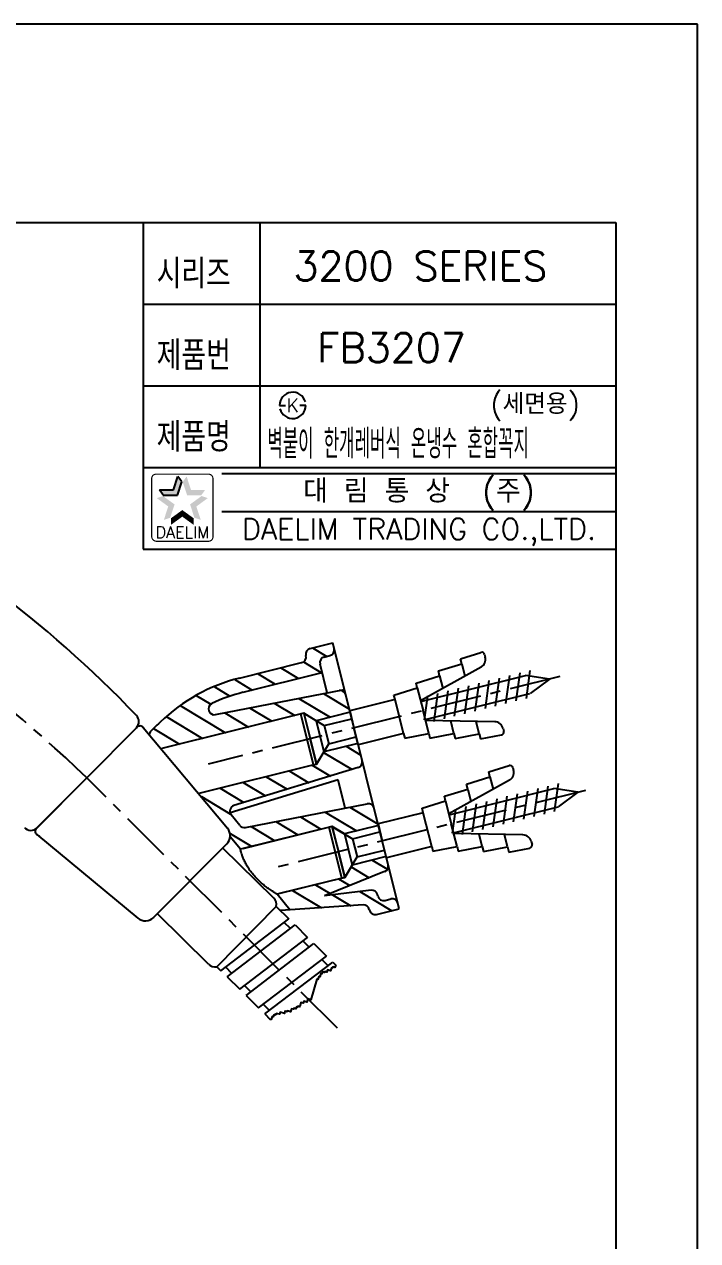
# Model space of a CAD drawing. Extents: x 2371 to 2965, y -1245 to -825.
# Drawn here: x 2849.7 to 2965, y -1033.5 to -825 of the extents above; entities that cross this region are included whole.
import ezdxf
from ezdxf.enums import TextEntityAlignment as Align

# ---------------------------------------------------------------- set-up
doc = ezdxf.new("R2010")
doc.units = 0
doc.header["$LTSCALE"] = 7
doc.header["$MEASUREMENT"] = 0
doc.header["$PDSIZE"] = -10
doc.linetypes.add('CENTER', pattern=[2, 1.25, -0.25, 0.25, -0.25])
doc.layers.get('0').update_dxf_attribs({"color": 2, "linetype": 'CONTINUOUS'})
for name, color, linetype in [('CL', 1, 'CENTER'), ('D', 2, 'CONTINUOUS'), ('DIM', 2, 'CONTINUOUS'), ('DWG', 7, 'CONTINUOUS'), ('HT', 3, 'CONTINUOUS')]:
    doc.layers.add(name, color=color, linetype=linetype)
doc.styles.add('GHS', font='ROMANS', dxfattribs={"bigfont": 'GHS'})
doc.styles.add('HAN', font='TXT.shx', dxfattribs={"bigfont": 'GHS.shx'})
doc.styles.add('ROMANS', font='romans')

# ---------------------------------------------------------------- blocks, each defined once
blk = doc.blocks.new('KS')
at = {"layer": 'DIM'}
for p, q in [((-2.25, 0), (-1.75, 0)), ((-1.75, 0), (-1.25, 0)), ((1.75, 0), (1.25, 0)), ((2.25, 0), (1.75, 0))]:
    blk.add_line(p, q, dxfattribs=at)
for start, end in [(15, 180), (195, 0)]:
    blk.add_arc((0, 0), 2.25, start, end, dxfattribs=at)
at = {"layer": 'DIM', "style": 'HAN'}
blk.add_text('K', height=2.39, dxfattribs=at).set_placement((0, 0), align=Align.MIDDLE)
blk = doc.blocks.new('BORDER')
for p, q in [((1, 1), (0, 1)), ((1, 0), (1, 1))]:
    blk.add_line(p, q)
blk = doc.blocks.new('양식')
at = {"color": 4}
for p, q in [((1219, 386), (1768, 386)), ((1768, 386), (1768, 11))]:
    blk.add_line(p, q, dxfattribs=at)
at = {"color": 7}
for p, q in [((1687, 386), (1687, 330)), ((1707, 386), (1707, 344)), ((1687, 372), (1768, 372)), ((1687, 358), (1768, 358)), ((1687, 344), (1768, 344)), ((1687, 330), (1768, 330))]:
    blk.add_line(p, q, dxfattribs=at)
at = {"color": 2}
for p, q in [((1692.24, 340.18), (1692.99, 342.49)), ((1693.65, 341.57), (1692.99, 342.49)), ((1689.81, 340.18), (1692.24, 340.18)), ((1690.48, 339.27), (1689.81, 340.18)), ((1692.9, 339.27), (1693.65, 341.57)), ((1690.48, 339.27), (1692.9, 339.27))]:
    blk.add_line(p, q, dxfattribs=at)
at = {"color": 2, "linetype": 'Continuous'}
for p, q in [((1700.5, 343), (1768, 343)), ((1700.5, 336.5), (1768, 336.5))]:
    blk.add_line(p, q, dxfattribs=at)
at = {"color": 2, "linetype": 'Continuous', "const_width": 0.2}
for points in [[(1688.48, 342.13, -0.414214), (1689.23, 342.88)], [(1688.48, 332.13), (1688.48, 342.13, -1)], [(1689.23, 342.88), (1698.23, 342.88, -0.414214), (1698.98, 342.13, 0.043396)], [(1698.98, 342.13), (1698.98, 332.13, -0.414214), (1698.23, 331.38)], [(1698.23, 331.38), (1689.48, 331.38, -0.414214), (1688.48, 332.13, 0.672398)]]:
    blk.add_lwpolyline(points, format="xyb", dxfattribs=at)
at = {"color": 2}
for points in [[(1692.24, 340.18), (1692.9, 339.27), (1692.99, 342.49), (1693.65, 341.57)], [(1694.47, 342.49), (1693.8, 341.57), (1695.22, 340.18), (1694.55, 339.27)], [(1689.81, 340.18), (1690.48, 339.27), (1692.24, 340.18), (1692.9, 339.27)], [(1695.22, 340.18), (1694.55, 339.27), (1697.64, 340.18), (1696.98, 339.27)], [(1691.32, 337.35), (1692.4, 337.7), (1689.36, 338.78), (1690.43, 339.13)], [(1698.1, 338.78), (1697.02, 339.13), (1696.14, 337.35), (1695.06, 337.7)], [(1690.57, 335.05), (1691.65, 335.4), (1691.32, 337.35), (1692.4, 337.7)], [(1693.73, 335.6), (1693.73, 336.73), (1691.77, 334.18), (1691.77, 335.31)], [(1695.69, 334.18), (1695.69, 335.31), (1693.73, 335.6), (1693.73, 336.73)], [(1696.14, 337.35), (1695.06, 337.7), (1696.89, 335.05), (1695.81, 335.4)]]:
    blk.add_solid(points, dxfattribs=at)
at = {"xscale": 594, "yscale": 420, "zscale": 594}
blk.add_blockref('BORDER', (1188, 0), dxfattribs=at)
at = {"layer": 'DIM', "color": 4}
blk.add_blockref('KS', (1712.63, 354.68), dxfattribs=at)
at = {"color": 7, "linetype": 'Continuous'}
for s, height, style, p in [('대 림 통 상  (주)', 4, 'GHS', (1734.26, 339.7)), ('DAELIM TRADING CO.,LTD.', 3.6, 'ROMANS', (1734.26, 332.93))]:
    blk.add_text(s, height=height, dxfattribs=dict(at, style=style)).set_placement(p, align=Align.MIDDLE)
at = {"color": 2, "linetype": 'Continuous', "style": 'ROMANS'}
blk.add_text('DAELIM', height=2, dxfattribs=at).set_placement((1693.73, 331.93), align=Align.CENTER)
at = {"layer": 'DIM', "style": 'GHS', "width": 0.8}
for s, p in [('시리즈', (1689.34, 374.73)), ('제품번', (1689.34, 360.73)), ('제품명', (1689.34, 346.73))]:
    blk.add_text(s, height=5, dxfattribs=at).set_placement(p)
blk = doc.blocks.new('S')
at = {"layer": 'DWG', "color": 2}
for p, q in [((5596.35, 3276.4), (5600.01, 3276.61)), ((5596.35, 3275.51), (5596.35, 3276.4)), ((5600.54, 3276.11), (5600.54, 3275.6)), ((5568.04, 3273.82), (5567.54, 3273.82)), ((5567.54, 3264.82), (5567.54, 3273.82)), ((5568.04, 3273.82), (5568.04, 3269.32)), ((5568.04, 3273.82), (5570.94, 3270.92)), ((5587.98, 3274.17), (5592.17, 3274.41)), ((5587.98, 3273.36), (5587.98, 3274.17)), ((5599.43, 3274.15), (5587.98, 3271.06)), ((5592.17, 3275.28), (5596.35, 3275.51)), ((5592.17, 3274.41), (5592.17, 3275.28)), ((5592.17, 3274.41), (5592.17, 3272.19)), ((5596.35, 3275.51), (5596.35, 3273.32)), ((5583.79, 3272.32), (5575.79, 3272.32)), ((5575.79, 3272.32), (5575.79, 3269.32)), ((5583.79, 3273.12), (5587.98, 3273.36)), ((5583.79, 3272.32), (5583.79, 3273.12)), ((5583.79, 3266.32), (5583.79, 3272.32)), ((5587.98, 3273.36), (5587.98, 3269.32)), ((5570.94, 3270.92), (5575.79, 3270.92)), ((5570.94, 3270.92), (5570.94, 3267.72)), ((5587.82, 3267.72), (5589.37, 3271.57)), ((5587.98, 3270.92), (5606.46, 3270.92)), ((5589.37, 3267.07), (5591.18, 3271.57)), ((5591.18, 3267.07), (5592.99, 3271.57)), ((5592.99, 3267.07), (5594.8, 3271.57)), ((5594.8, 3267.07), (5596.61, 3271.57)), ((5596.61, 3267.07), (5598.42, 3271.57)), ((5598.42, 3267.07), (5600.23, 3271.57)), ((5600.23, 3267.07), (5602.04, 3271.57)), ((5602.04, 3267.07), (5603.85, 3271.57)), ((5603.85, 3267.07), (5605.66, 3271.57)), ((5605.66, 3267.07), (5607.47, 3271.57)), ((5610.33, 3269.33), (5606.46, 3270.92)), ((5568.04, 3264.82), (5568.04, 3269.32)), ((5568.04, 3264.82), (5570.94, 3267.72)), ((5570.94, 3267.72), (5575.79, 3267.72)), ((5575.79, 3266.32), (5575.79, 3269.32)), ((5587.98, 3265.28), (5587.98, 3269.32)), ((5587.98, 3267.72), (5606.46, 3267.72)), ((5599.43, 3264.49), (5587.98, 3267.59)), ((5610.33, 3269.33), (5606.47, 3267.72)), ((5583.79, 3266.32), (5575.79, 3266.32)), ((5583.79, 3266.32), (5583.79, 3265.52)), ((5583.79, 3265.52), (5587.98, 3265.28)), ((5592.17, 3264.23), (5592.17, 3266.45)), ((5567.54, 3264.82), (5568.04, 3264.82)), ((5587.98, 3265.28), (5587.98, 3264.47)), ((5587.98, 3264.47), (5592.17, 3264.23)), ((5592.17, 3264.23), (5592.17, 3263.37)), ((5592.17, 3263.37), (5596.35, 3263.13)), ((5596.35, 3263.13), (5596.35, 3265.32)), ((5596.35, 3263.13), (5596.35, 3262.24)), ((5596.35, 3262.24), (5600.01, 3262.03)), ((5600.54, 3263.04), (5600.54, 3262.53))]:
    blk.add_line(p, q, dxfattribs=at)
for centre, radius, start, end in [((5600.04, 3276.11), 0.5, 0.0005, 93.2254), ((5599.04, 3275.6), 1.5, 285.1209, 0.0005), ((5599.04, 3263.04), 1.5, 0.0005, 74.8801), ((5600.04, 3262.53), 0.5, 266.7756, 0.0005)]:
    blk.add_arc(centre, radius, start, end, dxfattribs=at)

msp = doc.modelspace()

# ---------------------------------------------------------------- linework, layer by layer
at = {"layer": 'CL'}
for p, q in [((2941.39, -936.8), (2881.14, -951.83)), ((2903.29, -997.08), (2860.37, -954.16)), ((2945.79, -956.32), (2892.85, -969.52))]:
    msp.add_line(p, q, dxfattribs=at)
msp.add_arc((2697.36, -1123.43), 235, 46.0803, 84.5019, dxfattribs=at)
at = {"layer": 'D'}
msp.add_lwpolyline([(2903.01, -986.27), (2902.88, -986.71), (2902.52, -986.6), (2902.47, -986.78), (2902.29, -986.73), (2902.14, -987.26), (2901.6, -987.1), (2901.5, -987.46), (2901.14, -987.35), (2901.09, -987.53), (2900.74, -987.43), (2900.63, -987.78), (2900.46, -987.73), (2900.3, -988.26), (2900.12, -988.21), (2899.97, -988.74), (2899.79, -988.69), (2898.74, -992.23), (2898.21, -992.08), (2898.05, -992.61), (2897.52, -992.45), (2897.42, -992.81), (2897.06, -992.7), (2896.86, -993.41), (2896.5, -993.31), (2896.45, -993.48), (2896.27, -993.43), (2896.17, -993.79), (2895.81, -993.68), (2895.76, -993.86), (2895.41, -993.75), (2895.25, -994.29), (2894.72, -994.13), (2894.66, -994.31), (2894.31, -994.2), (2894.21, -994.56), (2893.5, -994.35), (2893.39, -994.7), (2892.86, -994.55), (2892.81, -994.72), (2892.63, -994.67), (2892.58, -994.85), (2892.4, -994.8), (2892.3, -995.15), (2892.12, -995.1), (2891.96, -995.63), (2891.8, -995.58)], dxfattribs=at)
for p in [(2870.03, -945.54), (2851.79, -963.86), (2852.2, -964.16)]:
    msp.add_point(p, dxfattribs=at)
at = {"layer": 'DWG'}
for p, q in [((2898.63, -932.01), (2902.51, -931.04)), ((2913.88, -976.64), (2902.51, -931.04)), ((2901.05, -933.46), (2902.02, -933.22)), ((2886.53, -937.08), (2897.17, -934.43)), ((2887.14, -939.51), (2900.69, -936.13)), ((2901.56, -939.62), (2900.32, -934.67)), ((2882.4, -943.34), (2904.5, -939.04)), ((2881.77, -941.46), (2881.74, -941.47)), ((2897.53, -943.1), (2873.22, -949.16)), ((2897.53, -943.1), (2873.22, -949.16)), ((2899.65, -944.38), (2897.53, -943.1)), ((2897.53, -943.1), (2899.71, -951.83)), ((2905.47, -942.92), (2899.65, -944.38)), ((2899.65, -944.38), (2900.98, -949.71)), ((2860.37, -954.16), (2869, -945.49)), ((2870.03, -945.54), (2884.46, -962.81)), ((2906.8, -948.26), (2900.98, -949.71)), ((2900.98, -949.71), (2899.71, -951.83)), ((2899.71, -951.83), (2879.57, -956.85)), ((2899.71, -951.83), (2879.57, -956.85)), ((2906.86, -952.42), (2885.58, -958.93)), ((2860.37, -954.16), (2851.74, -962.83)), ((2851.87, -962.74), (2860.37, -954.16)), ((2903.42, -954.52), (2884.91, -960.18)), ((2904.62, -959.37), (2903.42, -954.52)), ((2887.54, -962.69), (2908.41, -958.63)), ((2886.58, -962.34), (2885.1, -960.51)), ((2902.37, -962.51), (2886.68, -966.42)), ((2902.37, -962.51), (2887.07, -966.32)), ((2904.49, -963.78), (2902.37, -962.51)), ((2902.37, -962.51), (2904.54, -971.24)), ((2910.31, -962.33), (2904.49, -963.78)), ((2851.79, -963.86), (2869.13, -978.22)), ((2886.68, -966.42), (2884.94, -964.28)), ((2904.49, -963.78), (2905.82, -969.12)), ((2871.82, -978.09), (2884.35, -965.51)), ((2892.38, -974.8), (2883.63, -966.18)), ((2905.82, -969.12), (2904.54, -971.24)), ((2911.64, -967.67), (2905.82, -969.12)), ((2904.55, -971.24), (2892.96, -974.13)), ((2904.54, -971.24), (2893.37, -974.03)), ((2911.39, -970.24), (2901.08, -974.4)), ((2909.08, -973.43), (2901.08, -974.4)), ((2895.15, -976.83), (2892.96, -974.13)), ((2910.24, -974.46), (2910.17, -974.18)), ((2911.45, -975.19), (2912.42, -974.94)), ((2881.21, -986.12), (2872.46, -977.5)), ((2882.64, -986.55), (2892.83, -976.23)), ((2892.83, -976.23), (2894.99, -978.36)), ((2907.71, -975.97), (2893.55, -976.94)), ((2908.75, -976.72), (2908.79, -976.88)), ((2910, -977.61), (2913.88, -976.64)), ((2883.35, -987.25), (2894.99, -978.36)), ((2884.41, -988.29), (2896.04, -979.4)), ((2895.26, -980.03), (2894.18, -978.97)), ((2896.04, -979.4), (2898.2, -981.52)), ((2886.56, -990.42), (2898.2, -981.52)), ((2887.64, -991.48), (2899.28, -982.59)), ((2898.47, -983.2), (2897.39, -982.14)), ((2899.28, -982.59), (2901.43, -984.72)), ((2889.8, -993.61), (2901.43, -984.72)), ((2890.85, -994.65), (2902.49, -985.75)), ((2901.71, -986.39), (2900.63, -985.33)), ((2902.49, -985.75), (2903.01, -986.27)), ((2882.64, -986.55), (2883.35, -987.25)), ((2885.23, -987.7), (2884.16, -986.64)), ((2884.41, -988.29), (2886.56, -990.42)), ((2888.45, -990.87), (2887.37, -989.8)), ((2887.64, -991.48), (2889.8, -993.61)), ((2891.68, -994.06), (2890.6, -993)), ((2890.85, -994.65), (2891.8, -995.58))]:
    msp.add_line(p, q, dxfattribs=at)
for centre, radius, start, end in [((2720.65, -1085.74), 205.45, 43.8228, 80.9173), ((2898.87, -932.98), 1, 104, 194), ((2901.78, -932.25), 1, 284, 14), ((2896.93, -933.46), 1, 284, 14), ((2901.29, -934.43), 1, 104, 194), ((2893.79, -966.19), 30, 104.0016, 134), ((2893.79, -966.19), 27.5, 104.0016, 115.9311), ((2903.76, -940.21), 1, 14, 101), ((2882.2, -942.36), 1, 117.8326, 281.0104), ((2867.8, -944.52), 1.5, 315.2743, 43.8228), ((2869.49, -945.98), 0.7, 39.8728, 135.1292), ((2872.05, -946.87), 1, 134, 174.2577), ((2906.57, -951.46), 1, 287, 14), ((2885.87, -959.88), 1, 107, 219.1465), ((2908.6, -959.61), 1, 14, 101), ((2850.8, -961.68), 1.5, 221.2225, 315.2743), ((2852.23, -963.32), 0.7, 135.1292, 230.3856), ((2882.93, -964.1), 2, 315.1292, 39.8728), ((2887.35, -961.7), 1, 219.1465, 281), ((2911.02, -969.31), 1, 292, 14), ((2909.2, -974.43), 1, 14, 96.9291), ((2891.36, -975.9), 1.5, 347.6011, 47.1335), ((2911.21, -974.21), 1, 194, 284), ((2912.67, -975.91), 1, 14, 104), ((2907.78, -976.97), 1, 14, 93.9291), ((2909.76, -976.64), 1, 194, 284), ((2870.41, -976.68), 2, 230.3856, 315.1292), ((2882.3, -985.09), 1.5, 223.6687, 283.2011)]:
    msp.add_arc(centre, radius, start, end, dxfattribs=at)
for points in [[(2872.95, -944.61), (2871.79, -945.73), (2871.36, -946.15)], [(2892.96, -974.13), (2892.86, -974.07), (2892.58, -973.89), (2892.16, -973.62), (2891.66, -973.27), (2891.08, -972.85), (2890.47, -972.35), (2889.83, -971.77), (2889.19, -971.12), (2888.59, -970.4), (2888.06, -969.66), (2887.63, -968.92), (2887.29, -968.23), (2887.05, -967.62), (2886.88, -967.12), (2886.76, -966.73), (2886.7, -966.49), (2886.68, -966.42)]]:
    msp.add_spline(points, degree=3, dxfattribs=at)
at = {"layer": 'HT'}
for p, q in [((2899.05, -931.9), (2901.48, -933.36)), ((2893.58, -935.33), (2896.61, -937.15)), ((2897.46, -934.3), (2900.56, -936.16)), ((2885.7, -937.31), (2888.71, -939.12)), ((2889.63, -936.31), (2892.66, -938.13)), ((2879.08, -940.05), (2881.6, -941.56)), ((2882.16, -938.54), (2884.89, -940.17)), ((2900.92, -939.74), (2905.34, -942.39)), ((2876.37, -941.77), (2884.14, -946.44)), ((2888.26, -942.2), (2892.04, -944.47)), ((2892.48, -941.38), (2895.98, -943.49)), ((2896.7, -940.56), (2902.05, -943.78)), ((2873.96, -943.68), (2880.19, -947.42)), ((2884.04, -943.02), (2888.09, -945.46)), ((2871.79, -945.73), (2876.24, -948.41)), ((2900.92, -949.81), (2905.8, -952.74)), ((2904.77, -948.77), (2907.31, -950.29)), ((2899, -952.01), (2902.1, -953.88)), ((2887.15, -954.96), (2890.99, -957.27)), ((2891.1, -953.98), (2894.69, -956.14)), ((2895.05, -953), (2898.4, -955.01)), ((2883.2, -955.95), (2887.29, -958.4)), ((2880.02, -957.4), (2884.98, -960.38)), ((2896.96, -960.86), (2900.48, -962.98)), ((2901.18, -960.04), (2906.55, -963.27)), ((2905.4, -959.22), (2910.26, -962.14)), ((2888.51, -962.5), (2892.59, -964.95)), ((2892.73, -961.68), (2896.53, -963.96)), ((2884.91, -963.69), (2888.64, -965.93)), ((2905.63, -969.43), (2908.76, -971.3)), ((2909.27, -968.26), (2911.88, -969.82)), ((2903.5, -971.5), (2905.41, -972.65)), ((2895.6, -973.47), (2900.57, -976.46)), ((2899.55, -972.49), (2902.07, -974)), ((2907.11, -973.67), (2912.59, -976.96)), ((2902.46, -974.24), (2905.58, -976.11))]:
    msp.add_line(p, q, dxfattribs=at)

# ---------------------------------------------------------------- block references
at = {"layer": 'DIM'}
msp.add_blockref('양식', (1183, -1245), dxfattribs=at)
at = {"layer": 'DIM', "rotation": 14.000000000032}
for p in [(-1713.11, -5466.71), (-1708.27, -5486.11)]:
    msp.add_blockref('S', p, dxfattribs=at)

# ---------------------------------------------------------------- texts
at = {"color": 7, "style": 'GHS'}
for s, p in [('3200 SERIES', (2917.51, -866.42)), ('FB3207', (2912.56, -880.42))]:
    msp.add_text(s, height=5, dxfattribs=at).set_placement(p, align=Align.MIDDLE)
at = {"style": 'GHS'}
msp.add_text('(세면용)', height=3.5, dxfattribs=at).set_placement((2929.49, -891.82))
at = {"style": 'GHS', "width": 0.5}
msp.add_text('벽붙이 한개레버식 온냉수 혼합꼭지', height=5, dxfattribs=at).set_placement((2891.29, -899.44))

doc.saveas('drawing.dxf')
